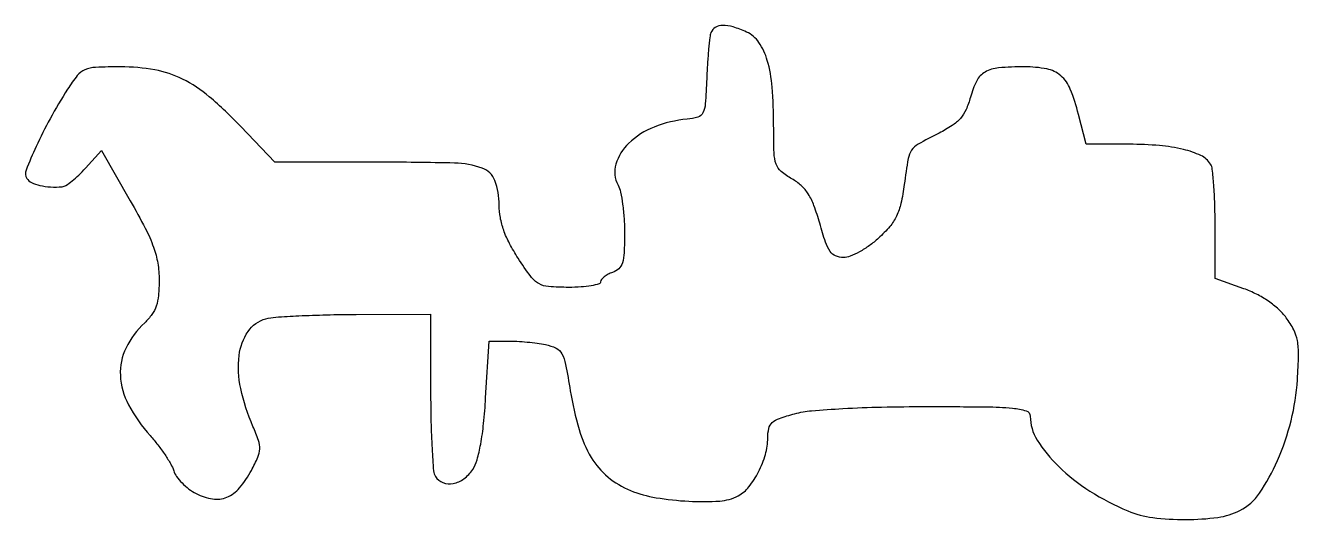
# Model space of a CAD drawing. Extents: x 1 to 214, y 0 to 83.
import ezdxf

# ---------------------------------------------------------------- set-up
doc = ezdxf.new("R2010")
doc.units = 0

msp = doc.modelspace()

# ---------------------------------------------------------------- linework, layer by layer
msp.add_lwpolyline([(115.492418, 81.75, 0.056773), (115.304334, 80.941081, 0.005642), (115.097839, 78.957813, 0.007049), (114.91117, 76.580549, 0.005541), (114.773803, 74, -0.006864), (114.53768, 69.774842, -0.095339), (114.147164, 68.304838, -0.207548), (113.308507, 67.581435, -0.052282), (111.5, 67.218611, 0.070543), (105.973868, 65.899168, 0.097088), (101.682922, 63.156069, 0.131349), (99.554872, 59.663417, 0.19684), (99.91626, 56.156469, -0.07227), (100.33585, 54.996592, -0.017141), (100.681651, 52.964306, -0.017283), (100.920347, 50.578059, -0.016285), (101, 48.133129, -0.010587), (100.929642, 44.810602, -0.062707), (100.640188, 43.099716, -0.129286), (100.036418, 42.114928, -0.114579), (99, 41.5, 0.039709), (98.234602, 41.188321, 0.0497), (97.5875, 40.777735, 0.058089), (97.141156, 40.335507, 0.170109), (97, 39.932612, -0.335945), (96.723451, 39.567465, -0.025313), (95.433847, 39.273955, -0.026849), (93.71224, 39.067265, -0.016451), (91.668415, 39, -0.01799), (88.265969, 39.122457, -0.112997), (86.614585, 39.627848, -0.104493), (85.287753, 40.815871, -0.01434), (83.168415, 43.889696, -0.022384), (81.724525, 46.352937, -0.036124), (80.748784, 48.578319, -0.04104), (80.188474, 50.693374, -0.044262), (80, 52.818267, 0.088806), (79.266011, 56.9182, 0.22303), (77.154255, 58.99737, 0.078952), (72.511157, 59.847881, 0.005898), (59.61624, 60), (42.375338, 60), (36.676697, 65.985273, 0.025633), (31.406489, 70.981034, 0.061491), (26.925424, 73.946361, 0.070988), (22.27114, 75.488859, 0.044601), (16.552383, 76, 0.010051), (12.351366, 75.915541, 0.090185), (10.560167, 75.51483, 0.126002), (9.282483, 74.54221, 0.026597), (7.648983, 72.236004, 0.014416), (4.719468, 67.284672, 0.019322), (2.3722, 62.626848, 0.014151), (0.698737, 58.667127, 0.23632), (0.826786, 57.287834, 0.145563), (1.602166, 56.60088, 0.050803), (3.025126, 56.106494, 0.044677), (4.812902, 55.848036, 0.036694), (6.742286, 55.884846, 0.122503), (7.384804, 56.109401, 0.022944), (8.403128, 56.845494, 0.023325), (9.539489, 57.838982, 0.019481), (10.65173, 58.99343), (13.318889, 61.986861), (18.159444, 53.515612, -0.009864), (20.674789, 48.904782, -0.032784), (22.063523, 45.74536, -0.046261), (22.764385, 43.069122, -0.040942), (23, 40.196496, -0.022524), (22.885359, 37.652977, -0.059436), (22.508003, 35.87218, -0.07293), (21.779484, 34.449101, -0.049505), (20.580406, 33.075537, 0.090631), (17.446189, 28.829197, 0.126396), (16.495635, 24.22551, 0.111348), (17.856612, 19.300764, 0.060013), (21.488007, 14.119292, -0.017941), (22.78248, 12.567685, -0.016975), (23.987606, 10.899008, -0.017213), (24.952261, 9.350416, -0.055308), (25.438186, 8.239033, 0.08038), (25.926535, 7.258519, 0.038246), (26.836219, 6.176222, 0.036632), (27.98361, 5.165509, 0.042943), (29.209481, 4.391673, 0.081268), (31.963285, 3.494137, 0.139027), (34.344786, 3.789499, 0.11897), (36.46879, 5.359395, 0.050911), (38.462323, 8.300179, 0.020035), (39.544094, 10.517304, 0.095095), (39.85667, 11.887735, 0.092535), (39.644172, 13.294546, 0.018435), (38.717766, 15.673667, -0.048396), (36.670305, 22.033126, -0.083645), (36.405202, 27.568446, -0.118205), (37.893448, 31.590926, -0.182349), (40.876589, 33.72232, -0.047582), (42.534607, 33.997635, -0.005186), (46.401248, 34.226359, -0.006313), (51.02148, 34.393155, -0.005057), (56, 34.4596), (68.5, 34.5), (68.5, 21.5, 0.005792), (68.558751, 16.428367, 0.008386), (68.737649, 11.951563, 0.004851), (68.986809, 8.20542, 0.125223), (69.309017, 7.25, 0.162052), (70.570044, 6.240493, 0.136411), (72.282838, 6.098668, 0.112539), (74.08601, 6.888109, 0.08872), (75.553601, 8.441461, 0.077282), (76.285949, 10.056251, 0.02316), (76.890923, 12.696937, 0.019419), (77.377738, 16.149822, 0.010411), (77.723578, 20.441461), (78.293848, 30), (81.521924, 30, -0.014882), (82.975922, 29.956713, -0.009146), (84.684197, 29.823511, -0.009168), (86.370801, 29.629643, -0.016156), (87.754064, 29.399187, -0.064697), (89.515771, 28.802423, -0.156856), (90.493327, 27.860189, -0.075519), (91.127863, 26.076977, -0.007709), (91.913925, 21.649187, 0.03031), (93.370668, 15.161707, 0.065358), (95.416892, 10.479586, 0.082383), (98.235061, 7.180482, 0.07952), (102, 4.919801, 0.054167), (106.292385, 3.714175, 0.029091), (111.767824, 3.123692, 0.027698), (116.974499, 3.155555, 0.10789), (120.055391, 4.029644, 0.102325), (121.851426, 5.528164, 0.050205), (123.468805, 8.044888, 0.04882), (124.615672, 10.973037, 0.069045), (125, 13.742935, -0.05657), (125.181613, 15.343005, -0.154606), (125.753276, 16.312395, -0.100985), (126.950061, 17.013455, -0.01682), (129.514351, 17.792595, -0.043388), (132.35497, 18.29373, -0.008268), (137.59334, 18.668194, -0.008191), (144.090674, 18.918105, -0.005516), (151.514351, 19, -0.002345), (161.592172, 18.952727, -0.020666), (166.041307, 18.726926, -0.050765), (168.339898, 18.276567, -0.330246), (169, 17.386155, 0.141907), (170.159348, 13.383522, 0.05904), (173.738072, 8.974326, 0.051213), (179.013571, 4.805826, 0.042675), (185.350933, 1.497837, 0.067387), (189.527898, 0.38127, 0.032628), (195.059124, 0.041197, 0.032376), (200.461318, 0.412134, 0.086203), (204.134826, 1.569721, 0.124708), (207.411669, 4.475106, 0.045791), (210.431177, 9.927433, 0.042784), (212.716003, 16.625847, 0.04481), (213.782471, 23.512108, 0.010378), (213.963973, 27.698038, 0.050246), (213.779206, 30.06724, 0.074269), (213.160779, 31.893553, 0.04049), (211.909601, 33.908401, 0.049521), (210.62075, 35.332464, 0.034366), (208.91476, 36.677203, 0.032574), (206.925861, 37.852448, 0.031838), (204.786206, 38.769528), (200, 40.469438), (199.984687, 49.484719, 0.007747), (199.923825, 53.024555, 0.01067), (199.75208, 56.200571, 0.00757), (199.513345, 58.831282, 0.115694), (199.214335, 59.687439, 0.141809), (197.602615, 61.108713, 0.05051), (194.680374, 62.142467, 0.039213), (190.672483, 62.792115, 0.02058), (185.62395, 63), (178.378099, 63), (177.089407, 68.028214, 0.03188), (175.716257, 72.247575, 0.11852), (174.116556, 74.51553, 0.134725), (171.783799, 75.650195, 0.046252), (168.010359, 76, 0.020774), (163.691804, 75.820498, 0.108129), (161.426866, 75.123583, 0.148364), (160.02898, 73.659564, 0.051215), (158.972519, 70.897943, -0.039057), (158.23928, 68.832386, -0.074893), (157.294444, 67.354051, -0.068453), (155.895919, 66.137542, -0.028052), (153.711662, 64.877846, 0.009364), (150.199125, 63.023388, 0.118699), (149.103992, 62.02187, 0.108056), (148.540477, 60.604633, 0.007191), (147.887608, 56.249177, -0.020648), (147.326876, 53.090621, -0.057656), (146.59422, 50.966707, -0.064383), (145.44715, 49.200332, -0.030911), (143.569782, 47.25, -0.029756), (142.041596, 46.006203, -0.029893), (140.378838, 44.954687, -0.031321), (138.823219, 44.219465, -0.095006), (137.678636, 44, -0.103829), (136.381667, 44.27226, -0.139062), (135.459429, 45.033703, -0.070463), (134.682145, 46.588587, -0.0121), (133.708791, 49.75, 0.018805), (132.753868, 52.709851, 0.052409), (131.796858, 54.668909, 0.068986), (130.627266, 56.066309, 0.056579), (129.04484, 57.20349, -0.046788), (127.251302, 58.439993, -0.137587), (126.412303, 59.665722, -0.074147), (126.067337, 61.574881, -0.007494), (125.994423, 66.20349, 0.019256), (125.743227, 72.596589, 0.051308), (124.925485, 77.082682, 0.077651), (123.518149, 80.089036, 0.13849), (121.449877, 81.840884, 0.032453), (119.199524, 82.694719, 0.078413), (117.442724, 82.944535, 0.126143), (116.212759, 82.609138, 0.179838)], format="xyb", close=True)

doc.saveas('drawing.dxf')
